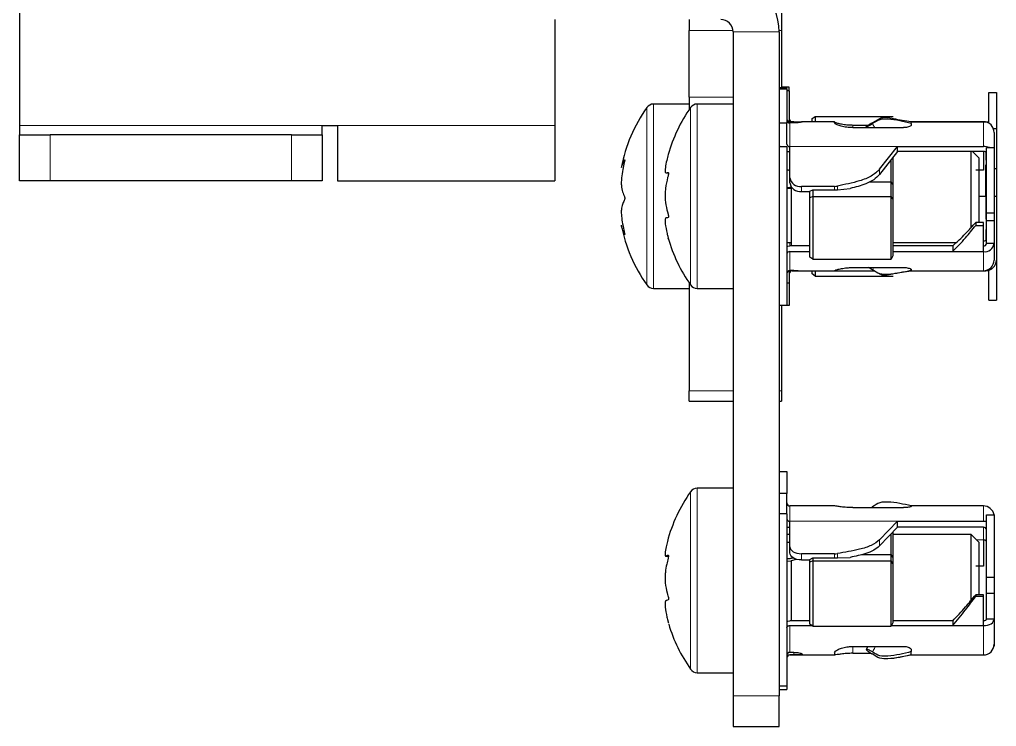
# Model space of a CAD drawing. Header units: millimetres. Extents: x -815 to 1480, y 650 to 1898.
# Drawn here: x 133.5 to 197.1, y 649.6 to 695.6 of the extents above; entities that cross this region are included whole.
import ezdxf

# ---------------------------------------------------------------- set-up
doc = ezdxf.new("R2010")
doc.units = ezdxf.units.MM

msp = doc.modelspace()

# ---------------------------------------------------------------- linework, layer by layer
at = {"color": 7, "linetype": 'Continuous', "lineweight": 25}
for p, q in [((133.492, 702.131), (133.492, 688.731)), ((183.092, 699.525), (183.092, 694.908)), ((168.342, 695.631), (168.342, 688.731)), ((177.092, 695.631), (177.092, 694.908)), ((177.092, 690.578), (177.092, 694.908)), ((179.942, 694.831), (179.942, 651.631)), ((182.942, 694.831), (182.942, 651.631)), ((183.092, 694.908), (183.092, 691.231)), ((182.942, 691.209), (183.442, 691.209)), ((182.942, 691.113), (183.442, 691.113)), ((183.592, 691.231), (183.092, 691.231)), ((183.442, 691.113), (183.442, 691.209)), ((183.442, 691.113), (183.442, 688.884)), ((183.592, 690.989), (183.442, 690.989)), ((183.592, 690.989), (183.592, 691.231)), ((183.592, 690.989), (183.592, 688.972)), ((196.592, 690.889), (197.092, 690.889)), ((196.592, 688.952), (196.592, 690.889)), ((197.092, 690.889), (197.092, 688.547)), ((177.092, 690.131), (174.766, 690.131)), ((177.092, 690.578), (177.092, 689.783)), ((179.942, 690.131), (177.616, 690.131)), ((183.442, 688.884), (182.942, 688.884)), ((183.442, 687.512), (183.442, 688.884)), ((183.892, 688.966), (183.642, 688.966)), ((183.892, 688.9), (183.642, 688.9)), ((183.792, 688.966), (183.792, 688.981)), ((183.792, 688.981), (183.846, 688.981)), ((186.542, 688.981), (184.409, 688.981)), ((184.442, 688.978), (184.442, 688.97)), ((185.092, 689.182), (185.292, 689.324)), ((185.092, 688.981), (185.092, 689.182)), ((185.292, 689.324), (185.292, 688.981)), ((185.292, 689.324), (190.376, 689.324)), ((186.542, 688.981), (186.542, 688.926)), ((189.47, 689.16), (189.018, 688.91)), ((196.242, 688.981), (191.542, 688.981)), ((191.542, 688.867), (191.542, 688.981)), ((191.542, 688.981), (196.392, 688.981)), ((191.542, 688.867), (191.542, 688.768)), ((133.492, 688.731), (133.492, 688.131)), ((153.192, 688.131), (153.192, 688.731)), ((153.192, 688.731), (154.192, 688.731)), ((154.192, 688.731), (154.192, 685.131)), ((168.342, 688.731), (168.342, 685.131)), ((187.742, 688.769), (188.773, 688.769)), ((187.742, 688.596), (191.042, 688.596)), ((188.614, 688.659), (188.614, 688.661)), ((188.615, 688.659), (188.649, 688.596)), ((196.889, 688.547), (197.092, 688.547)), ((196.942, 688.281), (196.942, 687.299)), ((197.092, 688.547), (197.092, 685.937)), ((133.492, 685.131), (133.492, 688.131)), ((133.492, 688.131), (135.492, 688.131)), ((151.192, 688.131), (135.492, 688.131)), ((151.192, 688.131), (153.192, 688.131)), ((153.192, 688.131), (153.192, 685.131)), ((183.442, 687.357), (182.942, 687.357)), ((183.442, 687.357), (183.442, 677.053)), ((183.642, 685.335), (183.642, 687.378)), ((189.487, 685.892), (190.642, 687.378)), ((190.642, 687.043), (189.487, 685.557)), ((190.642, 687.043), (190.642, 687.378)), ((190.642, 687.378), (196.242, 687.378)), ((196.242, 687.043), (190.642, 687.043)), ((195.442, 686.781), (195.442, 687.043)), ((195.942, 686.631), (195.53, 687.043)), ((196.442, 687.299), (196.942, 687.299)), ((196.442, 683.052), (196.442, 687.299)), ((196.942, 687.299), (196.942, 683.052)), ((190.226, 685.08), (190.226, 686.508)), ((190.342, 686.657), (190.342, 684.926)), ((195.442, 682.087), (195.442, 686.781)), ((195.942, 686.631), (195.942, 686.339)), ((195.942, 686.339), (195.942, 682.401)), ((175.591, 685.647), (175.722, 685.647)), ((196.242, 685.83), (195.742, 685.83)), ((196.942, 685.937), (197.092, 685.937)), ((197.092, 685.937), (197.092, 684.131)), ((135.492, 685.131), (133.492, 685.131)), ((151.192, 685.131), (135.492, 685.131)), ((153.192, 685.131), (151.192, 685.131)), ((154.192, 685.131), (168.342, 685.131)), ((183.642, 685), (183.642, 685.335)), ((188.85, 685.08), (190.226, 685.08)), ((190.226, 684.12), (190.226, 685.08)), ((190.342, 684.926), (190.226, 685.08)), ((183.442, 684.627), (183.742, 684.664)), ((183.742, 684.679), (183.786, 684.69)), ((183.742, 680.899), (183.742, 684.679)), ((186.543, 684.777), (184.392, 684.777)), ((184.392, 684.443), (184.942, 684.443)), ((184.942, 684.456), (185.142, 684.545)), ((184.942, 684.036), (184.942, 684.456)), ((185.142, 684.545), (185.142, 684.12)), ((185.142, 684.545), (186.543, 684.545)), ((186.737, 684.555), (187.577, 684.64)), ((190.342, 684.926), (190.342, 683.975)), ((185.142, 684.12), (184.942, 684.036)), ((184.942, 680.166), (184.942, 684.036)), ((185.142, 684.12), (185.142, 680.03)), ((185.142, 684.12), (190.226, 684.12)), ((190.226, 680.03), (190.226, 684.12)), ((190.342, 683.975), (190.226, 684.12)), ((190.342, 683.975), (190.342, 680.265)), ((195.942, 684.131), (196.392, 684.131)), ((196.392, 684.131), (196.442, 684.131)), ((196.942, 684.131), (197.092, 684.131)), ((197.092, 684.131), (197.092, 679.981)), ((195.742, 682.433), (195.742, 682.238)), ((196.242, 682.433), (195.742, 682.433)), ((196.242, 682.238), (196.242, 682.433)), ((196.442, 683.052), (196.942, 683.052)), ((196.442, 682.564), (196.442, 683.052)), ((196.442, 682.564), (196.942, 682.564)), ((196.442, 681.048), (196.442, 682.564)), ((196.942, 683.052), (196.942, 682.564)), ((196.942, 682.564), (196.942, 681.048)), ((195.742, 682.238), (196.242, 682.238)), ((183.442, 681.131), (183.742, 681.131)), ((184.942, 680.899), (183.642, 680.899)), ((183.642, 680.528), (184.942, 680.528)), ((190.342, 681.131), (194.484, 681.131)), ((194.242, 680.899), (190.342, 680.899)), ((190.342, 680.528), (194.242, 680.528)), ((194.242, 680.899), (194.242, 680.528)), ((194.242, 680.528), (196.242, 680.528)), ((196.942, 681.048), (196.442, 681.048)), ((196.942, 681.048), (196.942, 679.981)), ((185.142, 680.03), (184.942, 680.166)), ((185.142, 680.03), (190.226, 680.03)), ((190.342, 680.265), (190.226, 680.03)), ((197.092, 679.981), (197.092, 677.373)), ((183.592, 679.29), (183.592, 678.498)), ((183.892, 679.296), (183.642, 679.296)), ((183.792, 679.281), (189.146, 679.281)), ((184.409, 679.281), (186.542, 679.281)), ((185.092, 679.081), (185.092, 679.281)), ((185.292, 679.281), (185.292, 678.938)), ((186.542, 679.287), (186.542, 679.281)), ((187.742, 679.494), (191.042, 679.494)), ((191.542, 679.372), (191.542, 679.312)), ((191.542, 679.281), (191.542, 679.312)), ((191.542, 679.281), (196.242, 679.281)), ((191.542, 679.281), (196.392, 679.281)), ((196.592, 677.373), (196.592, 679.31)), ((185.292, 678.938), (185.092, 679.081)), ((185.292, 678.938), (190.376, 678.938)), ((174.766, 678.131), (177.092, 678.131)), ((177.092, 678.48), (177.092, 671.461)), ((177.616, 678.131), (179.942, 678.131)), ((183.442, 678.498), (183.592, 678.498)), ((183.592, 678.498), (183.592, 677.031)), ((196.592, 677.373), (197.092, 677.373)), ((182.942, 677.053), (183.442, 677.053)), ((183.092, 677.053), (183.092, 671.461)), ((183.592, 677.031), (183.092, 677.031)), ((177.092, 670.791), (177.092, 671.461)), ((183.092, 671.461), (183.092, 670.791)), ((177.092, 670.791), (179.942, 670.791)), ((182.942, 670.791), (183.092, 670.791)), ((182.942, 666.231), (183.442, 666.231)), ((183.442, 666.231), (183.442, 664.78)), ((179.942, 665.131), (177.616, 665.131)), ((183.442, 664.78), (182.942, 664.78)), ((183.442, 663.474), (183.442, 664.78)), ((183.442, 663.474), (182.942, 663.474)), ((183.442, 663.474), (183.442, 652.28)), ((183.936, 663.981), (183.642, 663.981)), ((186.561, 663.981), (183.936, 663.981)), ((187.742, 663.87), (191.042, 663.87)), ((196.242, 663.981), (191.542, 663.981)), ((191.542, 663.979), (191.542, 663.981)), ((191.542, 663.979), (191.542, 663.951)), ((196.442, 663.402), (196.942, 663.402)), ((196.442, 659.354), (196.442, 663.402)), ((196.942, 663.402), (196.942, 659.354)), ((183.642, 661.324), (183.642, 662.99)), ((189.487, 661.778), (190.642, 662.99)), ((190.642, 662.592), (190.642, 662.99)), ((190.642, 662.99), (196.242, 662.99)), ((183.642, 662.131), (183.442, 662.131)), ((190.642, 662.592), (189.487, 661.38)), ((190.226, 660.814), (190.226, 662.156)), ((190.342, 662.277), (190.342, 660.63)), ((195.442, 662.131), (190.342, 662.131)), ((196.242, 662.592), (190.642, 662.592)), ((195.942, 661.631), (195.442, 662.131)), ((195.442, 659.389), (195.442, 662.131)), ((195.942, 661.631), (195.942, 659.346)), ((183.642, 660.926), (183.642, 661.324)), ((186.543, 660.869), (184.392, 660.869)), ((188.314, 660.814), (190.226, 660.814)), ((190.226, 660.419), (190.226, 660.814)), ((190.342, 660.63), (190.226, 660.814)), ((175.565, 660.72), (175.719, 660.72)), ((183.442, 660.379), (183.742, 660.398)), ((183.742, 660.432), (184.082, 660.515)), ((183.742, 656.496), (183.742, 660.432)), ((184.392, 660.472), (184.942, 660.472)), ((184.942, 660.488), (185.142, 660.594)), ((184.942, 660.315), (184.942, 660.488)), ((185.142, 660.419), (184.942, 660.315)), ((184.942, 656.279), (184.942, 660.315)), ((185.142, 660.594), (185.142, 660.419)), ((185.142, 660.594), (186.543, 660.594)), ((185.142, 660.419), (185.142, 656.153)), ((185.142, 660.419), (190.226, 660.419)), ((186.737, 660.597), (187.577, 660.633)), ((190.226, 656.153), (190.226, 660.419)), ((190.342, 660.239), (190.226, 660.419)), ((190.342, 660.63), (190.342, 660.239)), ((190.342, 660.239), (190.342, 656.371)), ((196.242, 660.057), (195.742, 660.057)), ((195.442, 657.824), (195.442, 659.389)), ((195.942, 659.346), (195.942, 658.192)), ((196.442, 659.354), (196.942, 659.354)), ((196.442, 658.304), (196.442, 659.354)), ((196.942, 659.354), (196.942, 658.304)), ((196.442, 658.304), (196.942, 658.304)), ((196.442, 656.617), (196.442, 658.304)), ((196.942, 658.304), (196.942, 656.617)), ((195.742, 658.205), (195.742, 658.099)), ((196.242, 658.205), (195.742, 658.205)), ((195.742, 658.099), (196.242, 658.099)), ((196.242, 658.099), (196.242, 658.205)), ((184.942, 656.496), (183.642, 656.496)), ((190.342, 656.371), (190.226, 656.153)), ((194.242, 656.496), (190.342, 656.496)), ((194.242, 656.496), (194.242, 656.193)), ((196.942, 656.617), (196.442, 656.617)), ((196.942, 656.617), (196.942, 654.981)), ((183.642, 656.193), (185.079, 656.193)), ((185.142, 656.153), (184.942, 656.279)), ((185.142, 656.153), (190.226, 656.153)), ((190.247, 656.193), (194.242, 656.193)), ((194.242, 656.193), (196.242, 656.193)), ((183.892, 654.451), (183.642, 654.451)), ((187.742, 654.838), (191.042, 654.838)), ((188.614, 654.634), (188.614, 654.64)), ((188.724, 654.838), (188.615, 654.644)), ((191.542, 654.628), (191.542, 654.498)), ((191.542, 654.281), (191.542, 654.498)), ((196.931, 654.86), (196.942, 654.86)), ((196.942, 654.981), (196.942, 654.86)), ((183.642, 654.281), (183.936, 654.281)), ((183.892, 654.281), (183.642, 654.281)), ((183.936, 654.281), (186.561, 654.281)), ((184.442, 654.337), (184.442, 654.315)), ((186.542, 654.413), (186.542, 654.284)), ((187.742, 654.392), (188.938, 654.392)), ((190.45, 654.104), (191.542, 654.292)), ((191.542, 654.281), (196.242, 654.281)), ((177.616, 653.131), (179.942, 653.131)), ((182.942, 652.28), (183.442, 652.28)), ((182.942, 652.031), (183.442, 652.031)), ((183.442, 652.28), (183.442, 652.031)), ((179.942, 651.631), (179.942, 649.631)), ((182.942, 649.631), (182.942, 651.631)), ((179.942, 649.631), (182.942, 649.631))]:
    msp.add_line(p, q, dxfattribs=at)
at = {"color": 8, "linetype": 'Continuous', "lineweight": 18}
for p, q in [((177.092, 694.908), (179.938, 694.908)), ((179.942, 694.831), (182.942, 694.831)), ((182.941, 694.908), (183.092, 694.908)), ((174.766, 690.125), (174.766, 690.131)), ((174.766, 678.131), (174.766, 690.125)), ((179.942, 690.578), (177.092, 690.578)), ((177.616, 678.131), (177.616, 690.131)), ((174.325, 689.897), (174.325, 689.903)), ((174.325, 678.36), (174.325, 689.897)), ((177.175, 678.36), (177.175, 689.903)), ((183.642, 688.9), (183.642, 687.378)), ((183.892, 688.9), (183.892, 688.966)), ((196.242, 687.378), (196.242, 688.981)), ((133.492, 688.731), (153.192, 688.731)), ((154.192, 688.731), (168.342, 688.731)), ((187.742, 688.769), (187.742, 688.596)), ((135.492, 688.131), (135.492, 685.131)), ((151.192, 685.131), (151.192, 688.131)), ((183.642, 687.378), (190.642, 687.378)), ((196.392, 686.49), (196.392, 686.998)), ((189.487, 685.557), (189.487, 685.892)), ((184.392, 684.777), (184.392, 684.443)), ((186.543, 684.545), (186.543, 684.777)), ((186.737, 684.797), (186.737, 684.555)), ((196.392, 682.65), (196.392, 684.131)), ((196.392, 681.265), (196.392, 681.976)), ((196.242, 680.899), (196.242, 681.219)), ((183.642, 681.131), (183.642, 680.899)), ((183.642, 680.528), (183.642, 679.296)), ((196.242, 679.281), (196.242, 680.528)), ((183.792, 679.296), (183.792, 679.281)), ((196.392, 679.281), (196.392, 679.297)), ((177.092, 671.461), (179.942, 671.461)), ((182.942, 671.461), (183.092, 671.461)), ((177.175, 653.36), (177.175, 664.903)), ((177.616, 653.131), (177.616, 665.131)), ((183.642, 663.981), (183.642, 662.99)), ((189.018, 663.916), (189.045, 663.87)), ((196.242, 662.99), (196.242, 663.981)), ((183.642, 662.99), (190.642, 662.99)), ((196.242, 661.767), (196.242, 662.592)), ((189.487, 661.38), (189.487, 661.778)), ((196.242, 661.767), (195.806, 661.767)), ((184.392, 660.869), (184.392, 660.472)), ((186.543, 660.594), (186.543, 660.869)), ((186.737, 660.885), (186.737, 660.597)), ((183.642, 656.193), (183.642, 654.451)), ((196.242, 654.281), (196.242, 656.193)), ((183.892, 654.281), (183.892, 654.451)), ((187.742, 654.838), (187.742, 654.392)), ((182.942, 651.631), (179.942, 651.631))]:
    msp.add_line(p, q, dxfattribs=at)
at = {"color": 7, "linetype": 'Continuous', "lineweight": 25, "flags": 128}
for points in [[(196.392, 688.981), (196.528, 688.968), (196.592, 688.952)], [(182.942, 687.512), (182.955, 687.42), (182.981, 687.357)], [(183.442, 687.063), (183.505, 687.052), (183.642, 687.043)], [(183.442, 680.878), (183.505, 680.889), (183.642, 680.899)], [(196.242, 662.99), (196.378, 662.979), (196.442, 662.967)], [(183.442, 662.615), (183.505, 662.603), (183.642, 662.592)], [(196.442, 661.645), (196.438, 661.669), (196.426, 661.692), (196.408, 661.713), (196.383, 661.731), (196.353, 661.746), (196.318, 661.757), (196.281, 661.764), (196.242, 661.767)], [(183.642, 661.324), (183.656, 661.235), (183.699, 661.15), (183.768, 661.071), (183.861, 661.003), (183.975, 660.946), (184.105, 660.904), (184.245, 660.878), (184.392, 660.869)], [(184.392, 660.472), (184.245, 660.48), (184.105, 660.506), (183.975, 660.548), (183.861, 660.605), (183.768, 660.674), (183.699, 660.752), (183.656, 660.837), (183.642, 660.926)], [(183.442, 656.478), (183.505, 656.488), (183.642, 656.496)], [(196.242, 656.193), (196.378, 656.201), (196.51, 656.225), (196.631, 656.264), (196.737, 656.317), (196.824, 656.381), (196.888, 656.455), (196.928, 656.534), (196.942, 656.617)], [(196.442, 656.617), (196.438, 656.593), (196.426, 656.571), (196.408, 656.55), (196.383, 656.531), (196.353, 656.516), (196.318, 656.505), (196.281, 656.498), (196.242, 656.496)], [(183.442, 656.072), (183.446, 656.095), (183.457, 656.118), (183.475, 656.139), (183.5, 656.157), (183.531, 656.173), (183.565, 656.184), (183.603, 656.191), (183.642, 656.193)]]:
    msp.add_lwpolyline(points, dxfattribs=at)
at = {"color": 7, "linetype": 'Continuous', "lineweight": 25}
for centre, radius, start, end in [((179.142, 694.831), 3.8, 360, 90), ((179.142, 694.831), 0.8, 0, 90), ((174.766, 689.591), 0.54, 90, 144.74847), ((177.616, 689.591), 0.54, 90, 144.74847), ((182.492, 684.131), 10, 144.74847, 169.13664), ((185.342, 684.131), 10, 144.74847, 164.2164), ((183.641, 689.166), 0.2, 180.08935, 270.08907), ((183.64, 689.099), 0.198, 180.48602, 270.47792), ((183.792, 689.181), 0.2, 180, 270), ((196.242, 688.281), 0.7, 360, 90), ((183.614, 687.553), 0.177, 193.44863, 278.95624), ((196.249, 686.416), 0.962, 66.6447, 90.4317), ((196.269, 686.868), 0.177, 13.44863, 98.95624), ((184.308, 685.448), 0.676, 189.63694, 277.14426), ((184.308, 685.113), 0.676, 189.63694, 277.14426), ((186.543, 685.773), 0.996, 269.96573, 281.24283), ((182.492, 684.131), 10, 190.82426, 215.25153), ((185.342, 684.131), 10, 195.76708, 215.25153), ((196.269, 681.394), 0.177, 261.04376, 346.55137), ((183.619, 680.349), 0.18, 82.85574, 170.36306), ((196.264, 681.078), 0.18, 262.85574, 350.36306), ((196.32, 681.154), 0.63, 262.85574, 350.36306), ((196.242, 679.981), 0.7, 270, 360), ((196.392, 679.981), 0.7, 270, 0), ((183.641, 679.097), 0.2, 89.91093, 179.91065), ((183.792, 679.081), 0.2, 90, 180), ((174.766, 678.671), 0.54, 215.25153, 270), ((177.616, 678.671), 0.54, 215.25153, 270), ((185.342, 659.131), 10, 144.74847, 165.35216), ((177.616, 664.591), 0.54, 90, 144.74847), ((183.642, 664.181), 0.2, 180.0002, 270.0002), ((196.242, 663.281), 0.7, 9.94909, 90), ((183.623, 663.172), 0.183, 187.23659, 275.7518), ((196.26, 662.41), 0.183, 7.23659, 95.7518), ((186.544, 662.084), 1.214, 269.96029, 279.18959), ((185.342, 659.131), 10, 196.54426, 215.25153), ((183.638, 654.255), 0.197, 88.99664, 178.9602), ((196.242, 654.981), 0.7, 270, 360), ((183.642, 654.081), 0.2, 89.9998, 179.9998), ((177.616, 653.671), 0.54, 215.25153, 270)]:
    msp.add_arc(centre, radius, start, end, dxfattribs=at)
for centre, ratio in [((186.543, 684.813), 0.356453), ((186.543, 660.704), 0.14648)]:
    msp.add_ellipse(centre, major_axis=(0.75, 0), ratio=ratio, start_param=4.712389, end_param=4.975032, dxfattribs=at)
for points, knots in [([(183.892, 688.966), (183.954, 688.967), (184.077, 688.968), (184.242, 688.974), (184.366, 688.98), (184.432, 688.982), (184.439, 688.979), (184.442, 688.978)], [0, 0, 0, 0, 0.214393, 0.428789, 0.643061, 0.856854, 1, 1, 1, 1]), ([(184.442, 688.97), (184.436, 688.965), (184.424, 688.955), (184.33, 688.933), (184.191, 688.914), (184.036, 688.902), (183.933, 688.901), (183.892, 688.9)], [0, 0, 0, 0, 0.214305, 0.42865, 0.642279, 0.856223, 1, 1, 1, 1]), ([(186.542, 688.976), (186.554, 688.966), (186.579, 688.947), (186.779, 688.883), (187.076, 688.819), (187.415, 688.776), (187.645, 688.771), (187.742, 688.769)], [0, 0, 0, 0, 0.212833, 0.42585, 0.635542, 0.846587, 1, 1, 1, 1]), ([(187.742, 688.596), (187.607, 688.602), (187.337, 688.612), (186.978, 688.689), (186.708, 688.785), (186.563, 688.872), (186.548, 688.91), (186.542, 688.926)], [0, 0, 0, 0, 0.2132377, 0.4264897, 0.6391595, 0.8495978, 1, 1, 1, 1]), ([(189.018, 688.91), (188.969, 688.883), (188.872, 688.828), (188.747, 688.754), (188.657, 688.697), (188.618, 688.669), (188.615, 688.663), (188.614, 688.661)], [0, 0, 0, 0, 0.225867, 0.451734, 0.677598, 0.903479, 1, 1, 1, 1]), ([(188.614, 688.659), (188.619, 688.659), (188.629, 688.658), (188.704, 688.693), (188.815, 688.748), (188.928, 688.807), (188.997, 688.845), (189.018, 688.856)], [0, 0, 0, 0, 0.225883, 0.451767, 0.67765, 0.903524, 1, 1, 1, 1]), ([(191.542, 688.867), (191.043, 688.989), (190.372, 689.154), (189.477, 689.166), (189.173, 688.961), (189.018, 688.856)], [0, 0, 0, 0, 0.587693, 0.790818, 1, 1, 1, 1]), ([(191.542, 688.981), (191.155, 689.038), (190.593, 689.12), (189.985, 689.248), (189.653, 689.265), (189.512, 689.185), (189.442, 689.144)], [0, 0, 0, 0, 0.53039, 0.769058, 0.884473, 1, 1, 1, 1]), ([(191.542, 688.768), (191.536, 688.751), (191.525, 688.717), (191.44, 688.665), (191.313, 688.623), (191.173, 688.6), (191.079, 688.597), (191.042, 688.596)], [0, 0, 0, 0, 0.214373, 0.428779, 0.642592, 0.856666, 1, 1, 1, 1]), ([(196.242, 687.043), (196.242, 686.887), (196.242, 686.528), (196.242, 686.082), (196.242, 685.83)], [0, 0, 0, 0, 0.4334515, 1, 1, 1, 1]), ([(172.671, 686.013), (172.671, 686.007), (172.668, 685.988), (172.731, 686.175), (172.811, 686.377), (172.869, 686.486), (172.885, 686.505), (172.891, 686.502), (172.892, 686.491), (172.89, 686.469), (172.882, 686.418), (172.837, 686.214), (172.755, 685.848), (172.685, 685.392), (172.661, 684.987), (172.685, 684.628), (172.758, 684.389), (172.838, 684.206), (172.876, 684.106), (172.888, 684.051), (172.892, 684.021), (172.892, 683.996), (172.89, 683.968), (172.879, 683.917), (172.823, 683.781), (172.731, 683.62), (172.665, 683.335), (172.668, 682.911), (172.726, 682.444), (172.804, 682.06), (172.862, 681.801), (172.883, 681.707), (172.891, 681.659), (172.892, 681.643), (172.89, 681.636), (172.883, 681.639), (172.841, 681.718), (172.76, 681.935), (172.687, 682.176), (172.675, 682.232), (172.671, 682.251)], [0, 0, 0, 0, 0.031606, 0.08599, 0.146926, 0.162165, 0.169821, 0.172902, 0.176017, 0.178677, 0.182699, 0.194136, 0.245481, 0.30493, 0.341521, 0.378321, 0.450036, 0.485425, 0.500034, 0.504619, 0.507564, 0.510071, 0.512573, 0.517012, 0.53072, 0.594642, 0.659092, 0.697147, 0.750509, 0.809821, 0.823325, 0.836953, 0.840019, 0.842585, 0.845154, 0.849068, 0.859852, 0.907936, 0.969401, 1, 1, 1, 1]), ([(175.72, 686.855), (175.718, 686.85), (175.687, 686.742), (175.607, 686.424), (175.538, 686.054), (175.511, 685.771), (175.536, 685.618), (175.615, 685.655), (175.698, 685.677), (175.728, 685.669), (175.739, 685.648), (175.742, 685.627), (175.742, 685.603), (175.738, 685.567), (175.72, 685.474), (175.64, 685.169), (175.554, 684.788), (175.511, 684.277), (175.53, 683.772), (175.603, 683.408), (175.675, 683.128), (175.703, 683.024), (175.722, 682.946), (175.734, 682.888), (175.741, 682.844), (175.741, 682.826), (175.742, 682.818)], [0, 0, 0, 0, 0.00365, 0.077461, 0.171814, 0.228586, 0.285766, 0.416114, 0.454923, 0.474397, 0.482246, 0.486516, 0.490821, 0.495681, 0.504404, 0.537695, 0.669138, 0.731239, 0.794134, 0.916194, 0.946326, 0.965487, 0.978097, 0.99078, 0.995843, 1, 1, 1, 1]), ([(183.442, 685.896), (183.443, 685.891), (183.445, 685.88), (183.462, 685.864), (183.498, 685.846), (183.569, 685.836), (183.617, 685.828), (183.642, 685.824)], [0, 0, 0, 0, 0.195302, 0.377541, 0.538909, 0.761383, 1, 1, 1, 1]), ([(189.487, 685.892), (189.318, 685.732), (188.967, 685.401), (187.985, 685.051), (187.222, 684.895), (186.737, 684.797)], [0, 0, 0, 0, 0.254027, 0.526591, 1, 1, 1, 1]), ([(196.392, 684.131), (196.392, 684.526), (196.392, 685.23), (196.392, 685.89), (196.392, 686.181)], [0, 0, 0, 0, 0.559866, 1, 1, 1, 1]), ([(189.487, 685.557), (189.367, 685.434), (189.122, 685.184), (188.458, 684.868), (187.918, 684.728), (187.577, 684.64)], [0, 0, 0, 0, 0.2618087, 0.5336284, 1, 1, 1, 1]), ([(183.442, 684.733), (183.443, 684.728), (183.445, 684.718), (183.462, 684.707), (183.5, 684.699), (183.576, 684.706), (183.658, 684.716), (183.715, 684.73), (183.745, 684.738)], [0, 0, 0, 0, 0.146813, 0.283805, 0.40511, 0.587871, 0.783158, 1, 1, 1, 1]), ([(175.742, 682.818), (175.741, 682.811), (175.741, 682.794), (175.732, 682.766), (175.69, 682.73), (175.609, 682.748), (175.539, 682.72), (175.511, 682.589), (175.533, 682.261), (175.61, 681.854), (175.691, 681.524), (175.723, 681.403), (175.737, 681.352), (175.741, 681.335), (175.742, 681.332), (175.739, 681.339), (175.732, 681.363), (175.724, 681.392), (175.719, 681.411)], [0, 0, 0, 0, 0.008099, 0.019489, 0.051051, 0.192127, 0.359973, 0.466272, 0.57344, 0.807079, 0.883862, 0.922338, 0.941681, 0.950032, 0.95847, 0.965715, 0.978482, 1, 1, 1, 1]), ([(194.242, 680.899), (194.522, 681.155), (195.022, 681.613), (195.522, 682.182), (195.742, 682.433)], [0, 0, 0, 0, 0.559868, 1, 1, 1, 1]), ([(194.242, 680.528), (194.522, 680.817), (195.022, 681.333), (195.522, 681.961), (195.742, 682.238)], [0, 0, 0, 0, 0.559911, 1, 1, 1, 1]), ([(196.242, 680.528), (196.242, 680.817), (196.242, 681.333), (196.242, 681.961), (196.242, 682.238)], [0, 0, 0, 0, 0.559866, 1, 1, 1, 1]), ([(183.892, 679.296), (183.954, 679.296), (184.078, 679.295), (184.241, 679.288), (184.36, 679.282), (184.394, 679.282), (184.409, 679.282)], [0, 0, 0, 0, 0.268337, 0.536678, 0.804865, 1, 1, 1, 1]), ([(186.542, 679.287), (186.554, 679.296), (186.579, 679.316), (186.779, 679.379), (187.076, 679.444), (187.415, 679.487), (187.645, 679.492), (187.742, 679.494)], [0, 0, 0, 0, 0.212833, 0.42585, 0.635542, 0.846587, 1, 1, 1, 1]), ([(189.018, 679.352), (188.969, 679.38), (188.878, 679.43), (188.806, 679.474), (188.773, 679.494)], [0, 0, 0, 0, 0.54387, 1, 1, 1, 1]), ([(191.542, 679.312), (191.043, 679.193), (190.372, 679.033), (189.477, 679.037), (189.173, 679.246), (189.018, 679.352)], [0, 0, 0, 0, 0.587693, 0.790818, 1, 1, 1, 1]), ([(189.442, 679.118), (189.502, 679.083), (189.591, 679.032), (189.736, 679.001), (189.971, 679.01), (190.572, 679.144), (191.142, 679.225), (191.542, 679.281)], [0, 0, 0, 0, 0.113251, 0.16898, 0.224646, 0.455828, 1, 1, 1, 1]), ([(191.042, 679.494), (191.098, 679.492), (191.21, 679.489), (191.36, 679.464), (191.473, 679.431), (191.533, 679.398), (191.539, 679.379), (191.542, 679.372)], [0, 0, 0, 0, 0.2144453, 0.4288931, 0.6432387, 0.8571881, 1, 1, 1, 1]), ([(191.542, 663.979), (191.043, 664.095), (190.372, 664.25), (189.477, 664.234), (189.173, 664.023), (189.018, 663.916)], [0, 0, 0, 0, 0.587693, 0.790818, 1, 1, 1, 1]), ([(187.742, 663.87), (187.607, 663.873), (187.337, 663.879), (186.977, 663.919), (186.711, 663.959), (186.579, 663.982), (186.564, 663.98), (186.561, 663.979)], [0, 0, 0, 0, 0.2348136, 0.4696429, 0.703831, 0.935562, 1, 1, 1, 1]), ([(188.938, 663.87), (188.944, 663.874), (188.969, 663.889), (188.997, 663.905), (189.018, 663.916)], [0, 0, 0, 0, 0.235419, 1, 1, 1, 1]), ([(191.542, 663.951), (191.536, 663.944), (191.525, 663.931), (191.44, 663.906), (191.313, 663.885), (191.173, 663.872), (191.079, 663.871), (191.042, 663.87)], [0, 0, 0, 0, 0.214373, 0.428779, 0.642592, 0.856666, 1, 1, 1, 1]), ([(175.671, 661.662), (175.642, 661.55), (175.571, 661.277), (175.515, 660.916), (175.518, 660.719), (175.576, 660.71), (175.654, 660.768), (175.712, 660.784), (175.733, 660.781), (175.741, 660.753), (175.742, 660.734), (175.74, 660.707), (175.733, 660.654), (175.691, 660.469), (175.609, 660.153), (175.538, 659.739), (175.511, 659.315), (175.536, 658.828), (175.615, 658.464), (175.698, 658.166), (175.728, 658.051), (175.739, 657.989), (175.742, 657.956), (175.742, 657.931), (175.738, 657.906), (175.72, 657.868), (175.64, 657.837), (175.554, 657.832), (175.511, 657.667), (175.53, 657.318), (175.603, 656.917), (175.675, 656.606), (175.703, 656.496), (175.722, 656.42), (175.734, 656.373), (175.741, 656.347), (175.741, 656.343), (175.742, 656.342)], [0, 0, 0, 0, 0.046233, 0.113467, 0.153166, 0.208832, 0.270707, 0.284793, 0.299011, 0.302209, 0.304886, 0.307566, 0.311648, 0.322899, 0.373059, 0.43718, 0.475761, 0.514619, 0.603202, 0.629576, 0.64281, 0.648144, 0.651045, 0.653971, 0.657274, 0.663202, 0.685826, 0.775152, 0.817355, 0.860097, 0.943047, 0.963524, 0.976545, 0.985115, 0.993735, 0.997175, 1, 1, 1, 1]), ([(183.442, 661.703), (183.443, 661.694), (183.445, 661.677), (183.462, 661.652), (183.498, 661.625), (183.569, 661.614), (183.617, 661.606), (183.642, 661.602)], [0, 0, 0, 0, 0.195302, 0.377541, 0.538909, 0.761383, 1, 1, 1, 1]), ([(189.487, 661.778), (189.318, 661.648), (188.967, 661.378), (187.985, 661.093), (187.222, 660.966), (186.737, 660.885)], [0, 0, 0, 0, 0.254027, 0.526591, 1, 1, 1, 1]), ([(196.242, 661.767), (196.242, 661.469), (196.242, 660.938), (196.242, 660.326), (196.242, 660.057)], [0, 0, 0, 0, 0.559785, 1, 1, 1, 1]), ([(189.487, 661.38), (189.367, 661.28), (189.122, 661.076), (188.458, 660.819), (187.918, 660.705), (187.577, 660.633)], [0, 0, 0, 0, 0.2618087, 0.5336284, 1, 1, 1, 1]), ([(183.442, 660.615), (183.443, 660.607), (183.445, 660.59), (183.462, 660.569), (183.5, 660.551), (183.576, 660.556), (183.695, 660.569), (183.789, 660.592), (183.857, 660.608)], [0, 0, 0, 0, 0.115696, 0.223653, 0.319247, 0.463273, 0.617169, 1, 1, 1, 1]), ([(194.242, 656.496), (194.522, 656.793), (195.022, 657.324), (195.522, 657.936), (195.742, 658.205)], [0, 0, 0, 0, 0.559868, 1, 1, 1, 1]), ([(194.242, 656.193), (194.522, 656.527), (195.022, 657.124), (195.522, 657.801), (195.742, 658.099)], [0, 0, 0, 0, 0.5599109, 1, 1, 1, 1]), ([(196.242, 656.193), (196.242, 656.527), (196.242, 657.124), (196.242, 657.801), (196.242, 658.099)], [0, 0, 0, 0, 0.559866, 1, 1, 1, 1]), ([(183.892, 654.451), (183.954, 654.45), (184.077, 654.446), (184.242, 654.422), (184.366, 654.39), (184.432, 654.36), (184.439, 654.344), (184.442, 654.337)], [0, 0, 0, 0, 0.214393, 0.428789, 0.643061, 0.856854, 1, 1, 1, 1]), ([(186.542, 654.413), (186.554, 654.447), (186.579, 654.516), (186.779, 654.645), (187.076, 654.757), (187.415, 654.827), (187.645, 654.834), (187.742, 654.838)], [0, 0, 0, 0, 0.212833, 0.42585, 0.635542, 0.846587, 1, 1, 1, 1]), ([(189.018, 654.485), (188.969, 654.511), (188.872, 654.561), (188.747, 654.616), (188.657, 654.648), (188.618, 654.651), (188.615, 654.642), (188.614, 654.64)], [0, 0, 0, 0, 0.225867, 0.451734, 0.677598, 0.903479, 1, 1, 1, 1]), ([(188.614, 654.634), (188.619, 654.624), (188.629, 654.604), (188.704, 654.542), (188.815, 654.466), (188.928, 654.397), (188.997, 654.358), (189.018, 654.346)], [0, 0, 0, 0, 0.2258834, 0.4517668, 0.6776501, 0.9035238, 1, 1, 1, 1]), ([(191.542, 654.498), (191.043, 654.374), (190.372, 654.207), (189.477, 654.182), (189.173, 654.383), (189.018, 654.485)], [0, 0, 0, 0, 0.587693, 0.790818, 1, 1, 1, 1]), ([(191.042, 654.838), (191.098, 654.835), (191.21, 654.83), (191.36, 654.79), (191.473, 654.735), (191.533, 654.677), (191.539, 654.642), (191.542, 654.628)], [0, 0, 0, 0, 0.214445, 0.428893, 0.643239, 0.857188, 1, 1, 1, 1]), ([(184.442, 654.315), (184.436, 654.308), (184.424, 654.295), (184.33, 654.285), (184.191, 654.282), (184.036, 654.281), (183.933, 654.281), (183.892, 654.281)], [0, 0, 0, 0, 0.214305, 0.42865, 0.642279, 0.856223, 1, 1, 1, 1]), ([(187.742, 654.392), (187.607, 654.389), (187.337, 654.384), (186.978, 654.344), (186.708, 654.302), (186.563, 654.278), (186.548, 654.283), (186.542, 654.284)], [0, 0, 0, 0, 0.2132377, 0.4264897, 0.6391595, 0.8495978, 1, 1, 1, 1]), ([(191.542, 654.284), (191.043, 654.168), (190.372, 654.012), (189.477, 654.029), (189.173, 654.239), (189.018, 654.346)], [0, 0, 0, 0, 0.587693, 0.790818, 1, 1, 1, 1])]:
    msp.add_open_spline(points, degree=3, knots=knots, dxfattribs=at)
at = {"color": 8, "linetype": 'Continuous', "lineweight": 18}
for points, knots in [([(189.018, 688.856), (189.06, 688.783), (189.109, 688.697), (189.159, 688.61), (189.167, 688.596)], [0, 0, 0, 0, 0.842756, 1, 1, 1, 1]), ([(189.099, 679.494), (189.088, 679.474), (189.061, 679.427), (189.034, 679.38), (189.018, 679.352)], [0, 0, 0, 0, 0.4153928, 1, 1, 1, 1]), ([(189.222, 654.838), (189.216, 654.829), (189.19, 654.784), (189.138, 654.694), (189.075, 654.585), (189.034, 654.513), (189.018, 654.485)], [0, 0, 0, 0, 0.073986, 0.383014, 0.76733, 1, 1, 1, 1])]:
    msp.add_open_spline(points, degree=3, knots=knots, dxfattribs=at)

doc.saveas('drawing.dxf')
